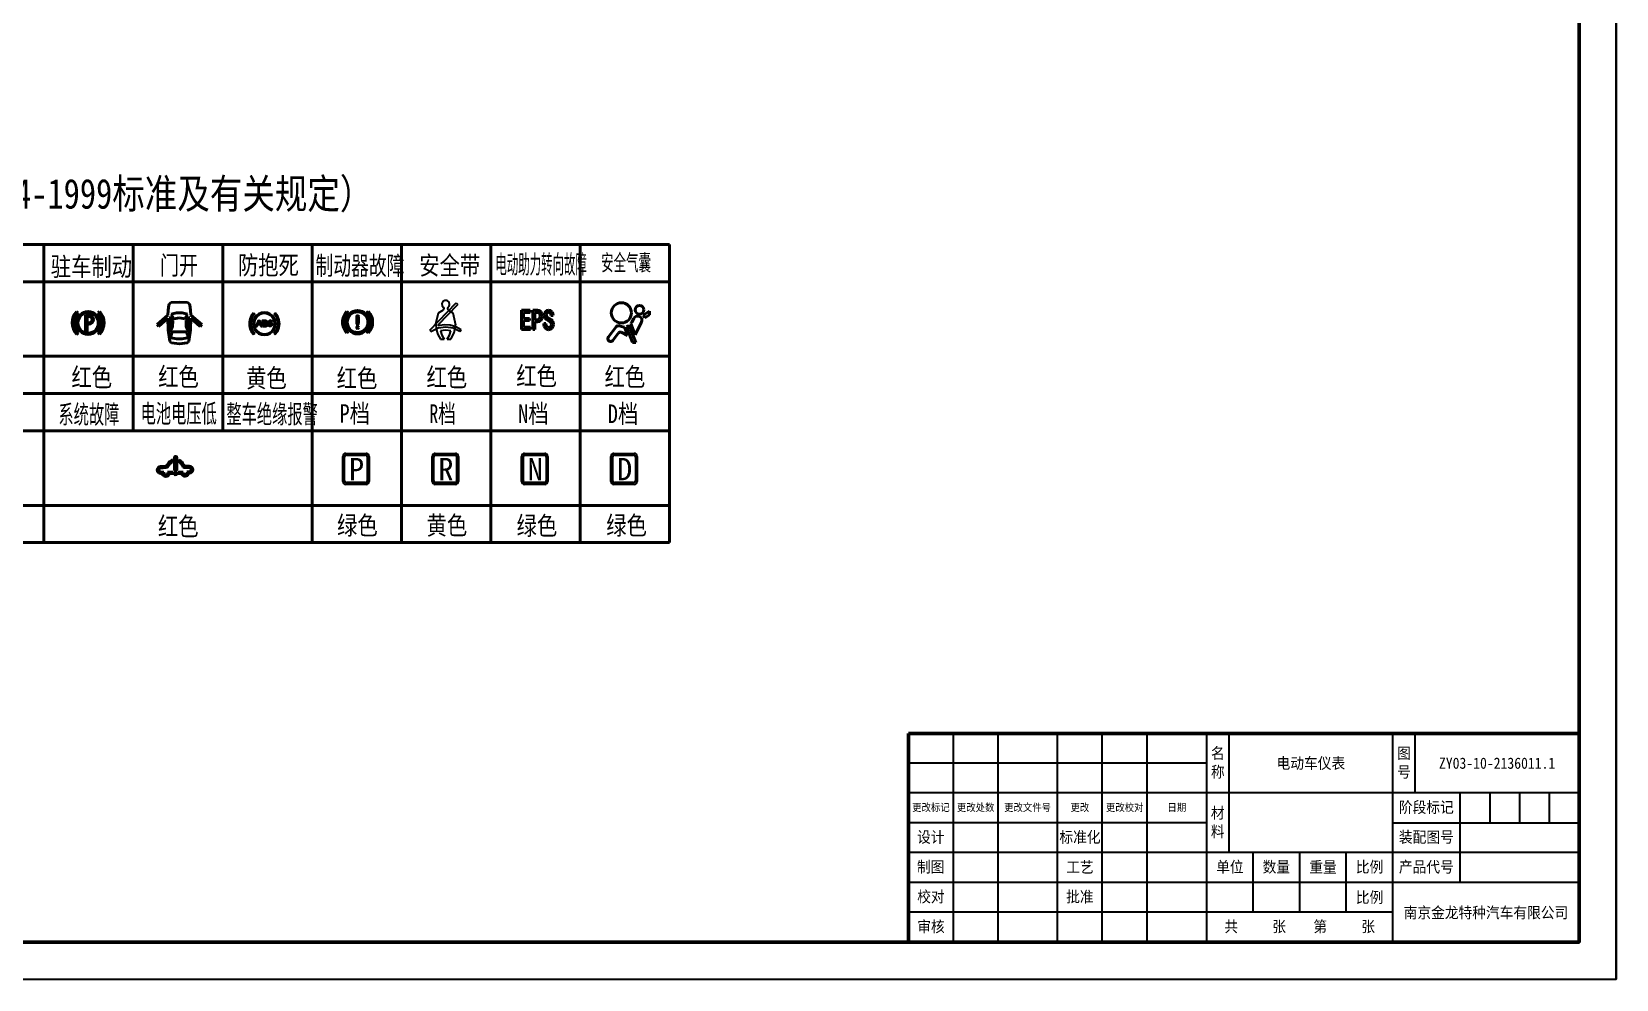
# Model space of a CAD drawing. Header units: millimetres. Extents: x 0 to 1188, y 0 to 840.
# Drawn here: x 762.5 to 1188, y 0 to 254.3 of the extents above; entities that cross this region are included whole.
import ezdxf
from ezdxf.enums import TextEntityAlignment as Align

# ---------------------------------------------------------------- set-up
doc = ezdxf.new("R2010")
doc.units = ezdxf.units.MM
doc.linetypes.add('1', pattern=[0])
for name, color, linetype in [('002', 1, 'Continuous'), ('02粗实线', 7, 'Continuous'), ('07标注', 3, 'Continuous'), ('TitleBar', 3, 'Continuous')]:
    doc.layers.add(name, color=color, linetype=linetype)
for name, color, linetype, lineweight in [('1轮廓实线层', 7, 'Continuous', 40), ('6文字层', 3, 'Continuous', 20), ('7标注层', 4, 'Continuous', 20), ('Frame', 7, 'Continuous', 50)]:
    doc.layers.add(name, color=color, linetype=linetype, lineweight=lineweight)
doc.styles.add('HZTXT1', font='', dxfattribs={"width": 0.7, "height": 5})
doc.styles.get("Standard").update_dxf_attribs({"font": ''})
doc.styles.add('STYLE9', font='romans.shx', dxfattribs={"width": 0.67, "height": 5, "bigfont": 'hzfs.shx'})
doc.styles.add('TEXT', font='gbeitc.shx', dxfattribs={"bigfont": 'gbcbig.shx'})
doc.styles.add('TitleBar-0.9', font='', dxfattribs={"width": 0.9})
doc.styles.get('HZTXT1').set_extended_font_data('楷体_GB2312')
doc.styles.get('Standard').set_extended_font_data('SimSun')
doc.styles.get('TitleBar-0.9').set_extended_font_data('SimSun')

# ---------------------------------------------------------------- blocks, each defined once
blk = doc.blocks.new('内图框')
at = {"layer": 'Frame'}
blk.add_lwpolyline([(25.00000100760167, 10.00000059361571), (1178, 10.00000059361571), (1178, 830), (25.00000100760167, 830)], close=True, dxfattribs=at)
at = {"layer": '07标注', "style": 'TEXT'}
blk.add_attdef('上角图号', text='', height=4, rotation=180, dxfattribs=at).set_placement((50.00000100760167, 826), align=Align.MIDDLE_CENTER)

msp = doc.modelspace()

# ---------------------------------------------------------------- hatches: boundary and pattern name
h = msp.add_hatch(color=3)
edge = h.paths.add_edge_path(flags=16)
edge.add_line((852.6346490967228, 140.1861335774291), (852.6346490967228, 133.7861335774293))
edge.add_arc((852.1546490967232, 133.7861335774293), 0.48, -90, 0, ccw=False)
edge.add_line((852.1546490967232, 133.306133577429), (847.0346490967229, 133.306133577429))
edge.add_arc((847.0346490967229, 133.7861335774288), 0.48, 180, 270, ccw=False)
edge.add_line((846.5546490967229, 133.7861335774288), (846.5546490967229, 140.1861335774291))
edge.add_arc((847.0346490967229, 140.1861335774291), 0.48, 90, 180, ccw=False)
edge.add_line((847.0346490967229, 140.6661335774292), (852.1546490967232, 140.6661335774292))
edge.add_arc((852.1546490967232, 140.1861335774291), 0.48, 0, 90, ccw=False)
edge = h.paths.add_edge_path()
edge.add_line((853.1146490967233, 140.346133577429), (853.1146490967228, 133.626133577429))
edge.add_arc((852.3146490967231, 133.626133577429), 0.8, -90, 0, ccw=False)
edge.add_line((852.3146490967231, 132.826133577429), (846.874649096723, 132.8261335774292))
edge.add_arc((846.874649096723, 133.626133577429), 0.8, 180, 270, ccw=False)
edge.add_line((846.0746490967229, 133.626133577429), (846.0746490967229, 140.346133577429))
edge.add_arc((846.874649096723, 140.346133577429), 0.8, 90, 180, ccw=False)
edge.add_line((846.874649096723, 141.1461335774289), (852.3146490967231, 141.1461335774289))
edge.add_arc((852.3146490967231, 140.346133577429), 0.8, 0, 90, ccw=False)
h = msp.add_hatch(color=2)
edge = h.paths.add_edge_path(flags=16)
edge.add_line((876.6346490967203, 140.186133577429), (876.6346490967203, 133.7861335774292))
edge.add_arc((876.1546490967207, 133.7861335774292), 0.48, -90, 0, ccw=False)
edge.add_line((876.1546490967207, 133.3061335774289), (871.0346490967204, 133.3061335774289))
edge.add_arc((871.0346490967204, 133.7861335774287), 0.48, 180, 270, ccw=False)
edge.add_line((870.5546490967204, 133.7861335774287), (870.5546490967204, 140.186133577429))
edge.add_arc((871.0346490967204, 140.186133577429), 0.48, 90, 180, ccw=False)
edge.add_line((871.0346490967204, 140.666133577429), (876.1546490967207, 140.666133577429))
edge.add_arc((876.1546490967207, 140.186133577429), 0.48, 0, 90, ccw=False)
edge = h.paths.add_edge_path()
edge.add_line((877.1146490967208, 140.3461335774289), (877.1146490967203, 133.6261335774288))
edge.add_arc((876.3146490967206, 133.6261335774288), 0.8, -90, 0, ccw=False)
edge.add_line((876.3146490967206, 132.8261335774289), (870.8746490967205, 132.8261335774291))
edge.add_arc((870.8746490967205, 133.6261335774288), 0.8, 180, 270, ccw=False)
edge.add_line((870.0746490967203, 133.6261335774288), (870.0746490967203, 140.3461335774289))
edge.add_arc((870.8746490967205, 140.3461335774289), 0.8, 90, 180, ccw=False)
edge.add_line((870.8746490967205, 141.1461335774288), (876.3146490967206, 141.1461335774288))
edge.add_arc((876.3146490967206, 140.3461335774289), 0.8, 0, 90, ccw=False)
h = msp.add_hatch(color=3)
edge = h.paths.add_edge_path(flags=16)
edge.add_line((900.6346490967203, 140.186133577429), (900.6346490967203, 133.7861335774292))
edge.add_arc((900.1546490967207, 133.7861335774292), 0.48, -90, 0, ccw=False)
edge.add_line((900.1546490967207, 133.3061335774289), (895.0346490967204, 133.3061335774289))
edge.add_arc((895.0346490967204, 133.7861335774287), 0.48, 180, 270, ccw=False)
edge.add_line((894.5546490967204, 133.7861335774287), (894.5546490967204, 140.186133577429))
edge.add_arc((895.0346490967204, 140.186133577429), 0.48, 90, 180, ccw=False)
edge.add_line((895.0346490967204, 140.666133577429), (900.1546490967207, 140.666133577429))
edge.add_arc((900.1546490967207, 140.186133577429), 0.48, 0, 90, ccw=False)
edge = h.paths.add_edge_path()
edge.add_line((901.1146490967208, 140.3461335774289), (901.1146490967203, 133.6261335774288))
edge.add_arc((900.3146490967206, 133.6261335774288), 0.8, -90, 0, ccw=False)
edge.add_line((900.3146490967206, 132.8261335774289), (894.8746490967205, 132.8261335774291))
edge.add_arc((894.8746490967205, 133.6261335774288), 0.8, 180, 270, ccw=False)
edge.add_line((894.0746490967203, 133.6261335774288), (894.0746490967203, 140.3461335774289))
edge.add_arc((894.8746490967205, 140.3461335774289), 0.8, 90, 180, ccw=False)
edge.add_line((894.8746490967205, 141.1461335774288), (900.3146490967206, 141.1461335774288))
edge.add_arc((900.3146490967206, 140.3461335774289), 0.8, 0, 90, ccw=False)
h = msp.add_hatch(color=3)
edge = h.paths.add_edge_path(flags=16)
edge.add_line((924.6346490967203, 140.186133577429), (924.6346490967203, 133.7861335774292))
edge.add_arc((924.1546490967207, 133.7861335774292), 0.48, -90, 0, ccw=False)
edge.add_line((924.1546490967207, 133.3061335774289), (919.0346490967204, 133.3061335774289))
edge.add_arc((919.0346490967204, 133.7861335774287), 0.48, 180, 270, ccw=False)
edge.add_line((918.5546490967204, 133.7861335774287), (918.5546490967204, 140.186133577429))
edge.add_arc((919.0346490967204, 140.186133577429), 0.48, 90, 180, ccw=False)
edge.add_line((919.0346490967204, 140.666133577429), (924.1546490967207, 140.666133577429))
edge.add_arc((924.1546490967207, 140.186133577429), 0.48, 0, 90, ccw=False)
edge = h.paths.add_edge_path()
edge.add_line((925.1146490967208, 140.3461335774289), (925.1146490967203, 133.6261335774288))
edge.add_arc((924.3146490967206, 133.6261335774288), 0.8, -90, 0, ccw=False)
edge.add_line((924.3146490967206, 132.8261335774289), (918.8746490967205, 132.8261335774291))
edge.add_arc((918.8746490967205, 133.6261335774288), 0.8, 180, 270, ccw=False)
edge.add_line((918.0746490967203, 133.6261335774288), (918.0746490967203, 140.3461335774289))
edge.add_arc((918.8746490967205, 140.3461335774289), 0.8, 90, 180, ccw=False)
edge.add_line((918.8746490967205, 141.1461335774288), (924.3146490967206, 141.1461335774288))
edge.add_arc((924.3146490967206, 140.3461335774289), 0.8, 0, 90, ccw=False)
at = {"layer": '1轮廓实线层'}
h = msp.add_hatch(color=1, dxfattribs=at)
edge = h.paths.add_edge_path()
edge.add_line((775.0072637767166, 178.8397822776219), (774.6211217781306, 179.2259242762078))
edge.add_arc((777.8012864810107, 176.2047580866396), 4.386444195750424, 136.4687086491324, 224.7198556000455)
edge.add_line((774.6844736740354, 173.118276172112), (775.0704760490005, 173.5042785470773))
edge.add_arc((777.8012864810107, 176.2047580866396), 3.840561854621252, 136.6775210681978, 224.6800365898326, ccw=False)
h = msp.add_hatch(color=1, dxfattribs=at)
edge = h.paths.add_edge_path()
edge.add_arc((777.706621778131, 176.1404242762077), 3.090590384162149, 0, 360)
edge = h.paths.add_edge_path(flags=16)
edge.add_arc((777.706621778131, 176.1404242762077), 2.726991515437191, 0, 360)
h = msp.add_hatch(color=1, dxfattribs=at)
edge = h.paths.add_edge_path()
edge.add_line((780.4059797795449, 178.8397822776219), (780.7921217781309, 179.2259242762078))
edge.add_arc((777.6119570752508, 176.2047580866396), 4.386444195750424, -44.687314836264875, 43.53129135086749, ccw=False)
edge.add_line((780.7305223266983, 173.120046843282), (780.3445186563545, 173.5060505136255))
edge.add_arc((777.6119570752508, 176.2047580866396), 3.840561854621252, 315.3571295415571, 403.3224789318022)
h = msp.add_hatch(color=1, dxfattribs=at)
edge = h.paths.add_edge_path()
edge.add_arc((777.90913689021, 177.0441537106492), 1.199025138915881, 270.0000000000014, 450.0000000000014)
edge.add_line((777.90913689021, 178.2431788495649), (777.0371186073621, 178.2431788495649))
edge.add_line((777.0371186073623, 178.2431788495649), (777.0371186073623, 173.8467533402066))
edge.add_line((777.0371186073623, 173.8467533402068), (777.4004595585488, 173.8467533402068))
edge.add_line((777.4004595585488, 173.8467533402068), (777.4004595585488, 175.8451285717333))
edge.add_line((777.4004595585488, 175.8451285717332), (777.90913689021, 175.8451285717332))
edge = h.paths.add_edge_path(flags=16)
edge.add_line((777.90913689021, 177.8798378983785), (777.4004595585488, 177.8798378983785))
edge.add_line((777.4004595585488, 177.8798378983785), (777.4004595585488, 176.20846952292))
edge.add_line((777.4004595585488, 176.2084695229198), (777.90913689021, 176.2084695229198))
edge.add_arc((777.90913689021, 177.0441537106492), 0.83568418772925, 270.000000000002, 450.000000000002)
at = {"layer": '1轮廓实线层', "ltscale": 7}
for points in [[(849.8049245525463, 177.8394360674033, -1.000000329882863), (850.3095677825468, 177.8394360675588), (850.3095677825468, 177.5307786804515), (849.8049245525463, 177.4560773500043)], [(850.3095677825468, 177.5307786804515), (849.8049245525463, 177.4560773500043), (849.8049245525463, 176.0613809532695, 1.000000329882863), (850.3095677825468, 176.0613809532695)]]:
    msp.add_hatch(color=1, dxfattribs=at).paths.add_polyline_path(points)
at = {"layer": '7标注层', "linetype": 'ByBlock', "ltscale": 7}
h = msp.add_hatch(color=1, dxfattribs=at)
h.paths.add_polyline_path([(847.5593896174564, 178.8449518837028), (847.2025529674438, 179.2017885337157, 0.1989123673796691), (846.0201003275465, 176.3470953336125), (846.5247435575466, 176.3470953336125, -0.1989123673796634)])
h.paths.add_polyline_path([(846.5247435575466, 176.3470953336125), (846.0201003275465, 176.3470953336125, 0.1989123673796722), (847.2025529674438, 173.4924021335094), (847.5593896174569, 173.8492387835222, -0.1989123673796668)])
h.paths.add_polyline_path([(847.2817084025464, 176.3470953336125), (846.9032259800465, 176.3470953336125, 0.4142135623730968), (850.0572461675465, 173.1930751461125), (850.0572461675465, 173.5715575686124, -0.4142135623731003)])
h.paths.add_polyline_path([(850.0572461675465, 179.1226330986126), (850.0572461675465, 179.5011155211125, 0.4142135623730968), (846.9032259800465, 176.3470953336125), (847.2817084025464, 176.3470953336125, -0.4142135623731003)])
h.paths.add_polyline_path([(850.0572461675465, 179.5011155211125), (850.0572461675465, 179.1226330986126, -0.4142135623731003), (852.8327839325466, 176.3470953336125), (853.2112663550465, 176.3470953336125, 0.4142135623730968)])
h.paths.add_polyline_path([(853.2112663550465, 176.3470953336125), (852.8327839325466, 176.3470953336125, -0.4142135623731003), (850.0572461675465, 173.5715575686124), (850.0572461675465, 173.1930751461125, 0.4142135623730968)])
h.paths.add_polyline_path([(854.0943920075465, 176.3470953336125), (853.5897487775464, 176.3470953336125, -0.1989123673796397), (852.555102717637, 173.8492387835224), (852.9119393676497, 173.4924021335096, 0.1989123673796514)])
h.paths.add_polyline_path([(852.9119393676497, 179.2017885337152), (852.555102717637, 178.8449518837024, -0.1989123673796195), (853.5897487775464, 176.3470953336125), (854.0943920075465, 176.3470953336125, 0.1989123673796338)])
h = msp.add_hatch(color=1, dxfattribs=at)
h.paths.add_polyline_path([(850.0572461675465, 175.1706670980454, 0.4142135623730282), (849.8049245525467, 174.9183454830454, 0.4142135623731601), (850.0572461675465, 174.6660238680454)])
h.paths.add_polyline_path([(850.0572461675465, 175.1706670980454), (850.0572461675465, 174.6660238680454, 0.4142135623731601), (850.3095677825468, 174.9183454830454, 0.4142135623731601)])

# ---------------------------------------------------------------- linework, layer by layer
at = {"color": 3}
for p, q in [((846.874649096723, 141.1461335774289), (852.3146490967231, 141.1461335774289)), ((847.0346490967229, 140.6661335774292), (852.1546490967232, 140.6661335774292)), ((894.8746490967205, 141.1461335774288), (900.3146490967206, 141.1461335774288)), ((895.0346490967204, 140.666133577429), (900.1546490967207, 140.666133577429)), ((918.8746490967205, 141.1461335774288), (924.3146490967206, 141.1461335774288)), ((919.0346490967204, 140.666133577429), (924.1546490967207, 140.666133577429)), ((846.0746490967229, 133.626133577429), (846.0746490967229, 140.346133577429)), ((846.5546490967229, 133.7861335774288), (846.5546490967229, 140.1861335774291)), ((852.6346490967228, 140.1861335774291), (852.6346490967228, 133.7861335774293)), ((853.1146490967233, 140.346133577429), (853.1146490967228, 133.626133577429)), ((894.0746490967203, 133.6261335774288), (894.0746490967203, 140.3461335774289)), ((894.5546490967204, 133.7861335774287), (894.5546490967204, 140.186133577429)), ((900.6346490967203, 140.186133577429), (900.6346490967203, 133.7861335774292)), ((901.1146490967208, 140.3461335774289), (901.1146490967203, 133.6261335774288)), ((918.0746490967203, 133.6261335774288), (918.0746490967203, 140.3461335774289)), ((918.5546490967204, 133.7861335774287), (918.5546490967204, 140.186133577429)), ((924.6346490967203, 140.186133577429), (924.6346490967203, 133.7861335774292)), ((925.1146490967208, 140.3461335774289), (925.1146490967203, 133.6261335774288)), ((852.3146490967231, 132.826133577429), (846.874649096723, 132.8261335774292)), ((852.1546490967232, 133.306133577429), (847.0346490967229, 133.306133577429)), ((900.3146490967206, 132.8261335774289), (894.8746490967205, 132.8261335774291)), ((900.1546490967207, 133.3061335774289), (895.0346490967204, 133.3061335774289)), ((924.3146490967206, 132.8261335774289), (918.8746490967205, 132.8261335774291)), ((924.1546490967207, 133.3061335774289), (919.0346490967204, 133.3061335774289))]:
    msp.add_line(p, q, dxfattribs=at)
at = {"color": 2}
for p, q in [((870.8746490967205, 141.1461335774288), (876.3146490967206, 141.1461335774288)), ((871.0346490967204, 140.666133577429), (876.1546490967207, 140.666133577429)), ((870.0746490967203, 133.6261335774288), (870.0746490967203, 140.3461335774289)), ((870.5546490967204, 133.7861335774287), (870.5546490967204, 140.186133577429)), ((876.6346490967203, 140.186133577429), (876.6346490967203, 133.7861335774292)), ((877.1146490967208, 140.3461335774289), (877.1146490967203, 133.6261335774288)), ((876.3146490967206, 132.8261335774289), (870.8746490967205, 132.8261335774291)), ((876.1546490967207, 133.3061335774289), (871.0346490967204, 133.3061335774289))]:
    msp.add_line(p, q, dxfattribs=at)
at = {"color": 3}
for centre, radius, start, end in [((846.874649096723, 140.346133577429), 0.8, 90, 180), ((847.0346490967229, 140.1861335774291), 0.48, 90, 180), ((852.1546490967232, 140.1861335774291), 0.48, 0, 90), ((852.3146490967231, 140.346133577429), 0.8, 0, 90), ((894.8746490967205, 140.3461335774289), 0.8, 90, 180), ((895.0346490967204, 140.186133577429), 0.48, 90, 180), ((900.1546490967207, 140.186133577429), 0.48, 0, 90), ((900.3146490967206, 140.3461335774289), 0.8, 0, 90), ((918.8746490967205, 140.3461335774289), 0.8, 90, 180), ((919.0346490967204, 140.186133577429), 0.48, 90, 180), ((924.1546490967207, 140.186133577429), 0.48, 0, 90), ((924.3146490967206, 140.3461335774289), 0.8, 0, 90), ((846.874649096723, 133.626133577429), 0.8, 180, 270), ((847.0346490967229, 133.7861335774288), 0.48, 180, 270), ((852.1546490967232, 133.7861335774293), 0.48, 270, 0), ((852.3146490967231, 133.626133577429), 0.8, 270, 0), ((894.8746490967205, 133.6261335774288), 0.8, 180, 270), ((895.0346490967204, 133.7861335774287), 0.48, 180, 270), ((900.1546490967207, 133.7861335774292), 0.48, 270, 0), ((900.3146490967206, 133.6261335774288), 0.8, 270, 0), ((918.8746490967205, 133.6261335774288), 0.8, 180, 270), ((919.0346490967204, 133.7861335774287), 0.48, 180, 270), ((924.1546490967207, 133.7861335774292), 0.48, 270, 0), ((924.3146490967206, 133.6261335774288), 0.8, 270, 0)]:
    msp.add_arc(centre, radius, start, end, dxfattribs=at)
at = {"color": 2}
for centre, radius, start, end in [((870.8746490967205, 140.3461335774289), 0.8, 90, 180), ((871.0346490967204, 140.186133577429), 0.48, 90, 180), ((876.1546490967207, 140.186133577429), 0.48, 0, 90), ((876.3146490967206, 140.3461335774289), 0.8, 0, 90), ((870.8746490967205, 133.6261335774288), 0.8, 180, 270), ((871.0346490967204, 133.7861335774287), 0.48, 180, 270), ((876.1546490967207, 133.7861335774292), 0.48, 270, 0), ((876.3146490967206, 133.6261335774288), 0.8, 270, 0)]:
    msp.add_arc(centre, radius, start, end, dxfattribs=at)
at = {"layer": '002', "color": 2, "linetype": 'Continuous'}
for points in [[(822.0996959491631, 178.8508139832502), (821.5154591491628, 178.12051798325), (821.1190127491632, 177.2858939832502), (820.9103567491634, 176.3886731832499), (820.9103567491634, 175.4705867832499), (821.1190127491632, 174.5733659832501), (821.5154591491628, 173.7387419832501), (822.0996959491631, 173.0084459832501)], [(822.0996959491631, 178.8508139832502), (822.4335455491632, 178.53782998325)], [(827.6290799491626, 178.53782998325), (827.9420639491627, 178.8508139832502)], [(827.9420639491627, 173.0084459832501), (828.609763149163, 173.8639355832499), (829.0270751491626, 174.8654843832501), (829.1522687491629, 175.9296299832502), (829.0270751491626, 176.9937755832502), (828.609763149163, 177.9953243832501), (827.9420639491627, 178.8508139832502)], [(822.4335455491632, 178.53782998325), (821.8493087491629, 177.7658027832501), (821.4737279491628, 176.8894475832501), (821.3485343491634, 175.9296299832502), (821.4737279491628, 174.9698123832502), (821.8493087491629, 174.0934571832502), (822.4335455491632, 173.3214299832503)], [(822.8508575491628, 175.22019958325), (823.4559599491631, 176.8685819832501)], [(822.8508575491628, 175.22019958325), (823.122110349163, 175.22019958325)], [(823.122110349163, 175.22019958325), (823.2890351491628, 175.7001083832499)], [(823.2890351491628, 175.7001083832499), (823.8732719491627, 175.7001083832499)], [(823.3724975491627, 175.9296299832502), (823.5811535491621, 176.51386678325)], [(823.3724975491627, 175.9296299832502), (823.8106751491628, 175.9296299832502)], [(823.4559599491631, 176.8685819832501), (823.7272127491624, 176.8685819832501)], [(823.5811535491621, 176.51386678325), (823.8106751491628, 175.9296299832502)], [(823.7272127491624, 176.8685819832501), (824.3114495491623, 175.22019958325)], [(823.8732719491627, 175.7001083832499), (824.061062349163, 175.22019958325)], [(824.061062349163, 175.22019958325), (824.3114495491623, 175.22019958325)], [(824.499239949163, 175.22019958325), (824.499239949163, 176.8685819832501), (825.396460749163, 176.8685819832501)], [(824.499239949163, 175.22019958325), (825.396460749163, 175.22019958325)], [(824.7496271491632, 176.6390603832501), (825.3129983491635, 176.6390603832501)], [(824.7496271491632, 176.2008827832501), (824.7496271491632, 176.6390603832501)], [(824.7496271491632, 176.2008827832501), (825.3129983491635, 176.2008827832501)], [(824.7496271491632, 175.9922267832501), (825.3129983491635, 175.9922267832501)], [(824.7496271491632, 175.4705867832499), (824.7496271491632, 175.9922267832501)], [(824.7496271491632, 175.4705867832499), (825.3129983491635, 175.4705867832499)], [(825.3129983491635, 176.2008827832501), (825.5216543491633, 176.4095387832501), (825.3129983491635, 176.6390603832501)], [(825.3129983491635, 175.4705867832499), (825.5216543491633, 175.59578038325), (825.5216543491633, 175.8670331832502), (825.3129983491635, 175.9922267832501)], [(825.5425199491624, 176.1174203832502), (825.7720415491626, 176.3886731832499), (825.7094447491627, 176.7225227832498), (825.396460749163, 176.8685819832501)], [(825.396460749163, 175.22019958325), (825.7511759491631, 175.4079899832502), (825.834638349163, 175.80443638325), (825.5425199491624, 176.1174203832502)], [(825.9598319491633, 175.7418395832501), (826.0641599491623, 175.4288555832502), (826.4188751491633, 175.2410651832502), (826.8361871491629, 175.2619307832499), (827.1491711491635, 175.4914523832501), (827.2117679491625, 175.80443638325), (826.9822463491632, 176.09655478325), (826.6066655491627, 176.2008827832501)], [(825.9598319491633, 175.7418395832501), (826.2102191491626, 175.7418395832501)], [(827.1700367491626, 176.4304043832501), (827.0448431491632, 176.7016571832501), (826.7318591491626, 176.8685819832501), (826.356278349163, 176.8268507832502), (826.1058911491637, 176.6181947832501), (826.0432943491637, 176.32607638325), (826.2310847491626, 176.07568918325), (826.5857999491623, 175.9713611832503)], [(826.2102191491626, 175.7418395832501), (826.293681549163, 175.5540491832501), (826.5440687491623, 175.4497211832502), (826.815321549163, 175.5123179832501), (826.9405151491633, 175.7001083832499), (826.8570527491629, 175.88789878325), (826.5857999491623, 175.9713611832503)], [(826.9196495491624, 176.4304043832501), (826.8361871491629, 176.57646358325), (826.6066655491627, 176.6390603832501), (826.3771439491629, 176.57646358325), (826.293681549163, 176.4304043832501), (826.3771439491629, 176.28434518325), (826.6066655491627, 176.2008827832501)], [(826.9196495491624, 176.4304043832501), (827.1700367491626, 176.4304043832501)], [(827.6290799491626, 173.3214299832503), (828.2967791491628, 174.2603819832502), (828.6514943491629, 175.3453931832503), (828.6514943491629, 176.51386678325), (828.2967791491628, 177.5988779832503), (827.6290799491626, 178.53782998325)], [(822.0996959491631, 173.0084459832501), (822.4335455491632, 173.3214299832503)], [(827.6290799491626, 173.3214299832503), (827.9420639491627, 173.0084459832501)]]:
    msp.add_lwpolyline(points, dxfattribs=at)
for points in [[(828.108988749163, 175.9296299832502), (828.0046607491631, 176.7225227832498), (827.691676749163, 177.4736843832502), (827.2117679491625, 178.12051798325), (826.5649343491637, 178.60042678325), (825.834638349163, 178.9134107832501), (825.0208799491625, 179.01773878325), (824.2279871491633, 178.9134107832501), (823.4768255491631, 178.60042678325), (822.8508575491628, 178.12051798325), (822.3500831491629, 177.4736843832502), (822.0370991491627, 176.7225227832498), (821.9327711491628, 175.9296299832502), (822.0370991491627, 175.13673718325), (822.3500831491629, 174.3855755832501), (822.8508575491628, 173.7387419832501), (823.4768255491631, 173.2588331832503), (824.2279871491633, 172.9458491832502), (825.0208799491625, 172.8415211832501), (825.834638349163, 172.9458491832502), (826.5649343491637, 173.2588331832503), (827.2117679491625, 173.7387419832501), (827.691676749163, 174.3855755832501), (828.0046607491631, 175.13673718325)], [(827.7334079491629, 175.9296299832502), (827.6082143491635, 176.7225227832498), (827.2743647491629, 177.4528187832502), (826.710993549163, 178.0579211832501), (826.0224287491624, 178.4543675832499), (825.2295359491632, 178.6421579832502), (824.4157775491626, 178.5795611832502), (823.6646159491634, 178.2874427832501), (823.0386479491631, 177.7658027832501), (822.5796047491626, 177.0981035832501), (822.3500831491629, 176.32607638325), (822.3500831491629, 175.5331835832501), (822.5796047491626, 174.7611563832502), (823.0386479491631, 174.0934571832502), (823.6646159491634, 173.5718171832502), (824.4157775491626, 173.2796987832501), (825.2295359491632, 173.2171019832501), (826.0224287491624, 173.4048923832502), (826.710993549163, 173.80133878325), (827.2743647491629, 174.4064411832501), (827.6082143491635, 175.13673718325)]]:
    msp.add_lwpolyline(points, close=True, dxfattribs=at)
at = {"layer": '002', "linetype": 'Continuous'}
for points in [[(869.464926649031, 174.2075583312444), (876.5507391490319, 181.5178083312444)], [(871.1001141490319, 175.9068708312448), (871.805489149031, 178.824558331245)], [(871.6772391490308, 175.6183083312449), (876.9996141490305, 181.1009958312447)], [(871.805489149031, 178.824558331245), (873.0879891490304, 179.6581833312443)], [(874.7552391490303, 181.1330583312447), (874.5949266490311, 181.7422458312444), (874.1139891490307, 182.1269958312446), (873.5048016490314, 182.1911208312449), (872.9597391490315, 181.9025583312446), (872.6711766490307, 181.3574958312447), (872.7353016490315, 180.7483083312445), (873.1200516490314, 180.267370831245)], [(873.0879891490304, 179.6581833312443), (873.2803641490314, 179.9788083312446), (873.1200516490314, 180.267370831245)], [(874.3063641490317, 180.267370831245), (874.146051649031, 179.9788083312446), (874.3063641490317, 179.6581833312443)], [(874.3063641490317, 180.267370831245), (874.6269891490315, 180.6521208312447), (874.7552391490303, 181.1330583312447)], [(874.3063641490317, 179.6581833312443), (875.588864149031, 178.824558331245)], [(875.588864149031, 178.824558331245), (876.3583641490309, 175.6503708312443)], [(876.5507391490319, 181.5178083312444), (876.9996141490305, 181.1009958312447)], [(877.480551649031, 173.8228083312447), (875.6850516490308, 174.7205583312448), (873.697176649031, 175.0411833312451), (871.7093016490312, 174.7205583312448), (869.913801649031, 173.8228083312447)], [(871.0680516490308, 175.6824333312447), (871.0680516490308, 175.5541833312445), (871.0680516490308, 175.4259333312448)], [(871.1001141490319, 175.9068708312448), (871.132176649031, 174.4319958312444), (871.5489891490306, 173.0533083312448), (872.3505516490309, 171.8028708312449)], [(877.8332391490312, 174.3037458312447), (876.4224891490317, 175.1053083312445), (874.8834891490312, 175.5541833312445), (873.248301649031, 175.6183083312449), (871.6772391490308, 175.3297458312445)], [(871.6772391490308, 175.6183083312449), (871.6772391490308, 175.4900583312447), (871.6772391490308, 175.3297458312445)], [(875.0758641490308, 171.8028708312449), (876.0056766490313, 173.4701208312445), (876.3583641490309, 175.3297458312445)], [(876.3583641490309, 175.3297458312445), (876.3263016490318, 175.5221208312446), (876.3263016490318, 175.6824333312447)], [(869.464926649031, 174.2075583312444), (869.913801649031, 173.7907458312447)], [(875.1079266490319, 174.0151833312448), (873.697176649031, 174.2075583312444), (872.2864266490308, 174.0151833312448)], [(872.2864266490308, 174.0151833312448), (872.6711766490307, 172.8609333312447), (873.3124266490304, 171.8028708312449)], [(872.3505516490309, 171.8028708312449), (873.3124266490304, 171.8028708312449)], [(874.1139891490307, 171.8028708312449), (874.7231766490313, 172.8609333312447), (875.1079266490319, 174.0151833312448)], [(874.1139891490307, 171.8028708312449), (875.0758641490308, 171.8028708312449)], [(877.480551649031, 173.8228083312447), (877.8332391490312, 174.3037458312447)]]:
    msp.add_lwpolyline(points, dxfattribs=at)
at = {"layer": '02粗实线'}
msp.add_line((1187.999988900201, 840.000016656581), (1187.999988900201, 1.725019683362916e-05), dxfattribs=at)
at = {"layer": '1轮廓实线层', "color": 3}
for p, q in [((586.8268358477735, 197.1920842032007), (933.8268358477735, 197.1920842032007)), ((765.8268358477735, 197.1920842032007), (765.826835847773, 117.1920842032)), ((789.8268358477735, 197.1920842032007), (789.8268358477735, 157.1920842032005)), ((789.8268358477733, 197.1920842032007), (789.8268358477733, 147.1920842032002)), ((813.8268358477735, 197.1920842032007), (813.8268358477735, 157.1920842032007)), ((813.8268358477733, 197.1920842032007), (813.8268358477733, 147.1920842032001)), ((837.8268358477735, 197.1920842032007), (837.8268358477735, 157.1920842032007)), ((837.8268358477733, 197.1920842032007), (837.8268358477728, 117.1920842031999)), ((861.8268358477735, 197.1920842032007), (861.8268358477699, 117.1920842031999)), ((885.8268358477735, 197.1920842032007), (885.8268358477699, 117.1920842031998)), ((909.8268358477735, 197.1920842032007), (909.8268358477699, 117.1920842031998)), ((933.8268358477735, 197.1920842032007), (933.8268358477699, 117.1920842031998)), ((621.8268358477735, 187.1920842032007), (933.826835847773, 187.1920842032011)), ((586.8268358477735, 167.1920842032007), (933.8268358477721, 167.1920842032007)), ((586.8268358477726, 157.1920842032), (933.8268358477717, 157.1920842032007)), ((621.8268358477726, 147.1920842032), (933.8268358477717, 147.1920842032002)), ((586.8268358477726, 127.1920842032), (933.8268358477717, 127.1920842031998)), ((586.8268358477726, 117.1920842032), (933.8268358477717, 117.1920842031998))]:
    msp.add_line(p, q, dxfattribs=at)
at = {"layer": '1轮廓实线层', "color": 1, "linetype": '1'}
for p, q in [((775.0072637767166, 178.8397822776219), (774.6211217781306, 179.2259242762078)), ((775.0072637767166, 178.8397822776219), (774.6211217781306, 179.2259242762078)), ((780.4059797795449, 178.8397822776219), (780.7921217781309, 179.2259242762078)), ((780.4059797795449, 178.8397822776219), (780.7921217781309, 179.2259242762078)), ((777.90913689021, 178.2431788495649), (777.0371186073621, 178.2431788495649)), ((777.90913689021, 177.8798378983785), (777.4004595585484, 177.8798378983785)), ((777.90913689021, 176.2084695229198), (777.4004595585484, 176.2084695229198)), ((777.90913689021, 175.8451285717332), (777.4004595585484, 175.8451285717332)), ((775.0072637767166, 173.4410662747936), (774.6211217781306, 173.0549242762077)), ((775.0704760490003, 173.5042785470773), (774.6844736740354, 173.118276172112)), ((777.0371186073621, 173.8467533402066), (777.4004595585484, 173.8467533402066)), ((780.3443803281125, 173.5061888418677), (780.7305223266983, 173.120046843282)), ((780.3445186563547, 173.5060505136255), (780.7305223266983, 173.120046843282))]:
    msp.add_line(p, q, dxfattribs=at)
at = {"layer": '1轮廓实线层', "color": 1}
for p, q in [((799.2088764069126, 179.5908048023203), (799.1178425009293, 178.249925964811)), ((799.3603347475059, 180.9262475315255), (799.2088764069126, 179.5908048023203)), ((799.5788244851087, 181.3686631150359), (799.3603347475059, 180.9262475315255)), ((800.019651052346, 181.5902890689684), (799.5788244851087, 181.3686631150359)), ((800.0068971059404, 178.5056739524056), (801.4474239902838, 178.8297496397596)), ((802.194763433431, 181.7455945015919), (800.019651052346, 181.5902890689684)), ((801.4474239902838, 178.8297496397596), (802.9421028765782, 178.8297496397596)), ((804.369875814516, 181.5902890689684), (802.194763433431, 181.7455945015919)), ((802.9421028765782, 178.8297496397596), (804.3826297609216, 178.5056739524056)), ((804.8107023817533, 181.3686631150359), (804.369875814516, 181.5902890689684)), ((805.0291503031387, 180.9262475315255), (804.8107023817533, 181.3686631150359)), ((805.1806086437318, 179.5908048023203), (805.0291503031387, 180.9262475315255)), ((805.2716425497149, 178.249925964811), (805.1806086437318, 179.5908048023203)), ((847.2025529674438, 179.2017885337154), (847.5593896174569, 178.8449518837026)), ((852.9119393676501, 179.2017885337154), (852.555102717637, 178.8449518837026)), ((894.026120498075, 176.9706703582228), (894.026120498075, 179.5446543240649)), ((894.026120498075, 179.5446543240649), (895.1940080198722, 179.5446543240649)), ((895.4711836856231, 178.9731251953618), (894.5804718295772, 178.9731251953618)), ((894.5804718295772, 178.9731251953618), (894.5804718295772, 178.1750923690522)), ((895.1940080198722, 179.5446543240649), (896.3618955416691, 179.5446543240649)), ((896.3618955416691, 178.9731251953618), (895.4711836856231, 178.9731251953618)), ((896.3618955416691, 179.5446543240649), (896.3618955416691, 179.2588644237293)), ((896.3618955416691, 179.2588644237293), (896.3618955416691, 178.9731251953618)), ((897.0855419187424, 179.5446543240649), (897.7115434132011, 179.5446543240649)), ((897.0855419187424, 176.9706703582228), (897.0855419187424, 179.5446543240649)), ((897.6398425782763, 178.9731251953618), (897.6398425782763, 177.9789411803645)), ((897.9164608523779, 178.9731251953618), (897.6398425782763, 178.9731251953618)), ((897.7115434132011, 179.5446543240649), (898.3375449076598, 179.5446543240649)), ((898.1930284545112, 178.9731251953618), (897.9164608523779, 178.9731251953618)), ((898.572105448201, 178.9199196288099), (898.1930284545112, 178.9731251953618)), ((898.3375449076598, 179.5446543240649), (898.8736543306297, 179.4390032704833)), ((898.8433018217111, 178.7614683844217), (898.572105448201, 178.9199196288099)), ((899.005857495519, 178.4608822693879), (898.8433018217111, 178.7614683844217)), ((898.8736543306297, 179.4390032704833), (899.2768511811564, 179.1227088453247)), ((899.2768511811564, 179.1227088453247), (899.5298563181022, 178.6261742294756)), ((900.1675630372024, 178.1899392557186), (900.2547694943792, 178.7624818237846)), ((900.2547694943792, 178.7624818237846), (900.5163888659099, 179.2144251076664)), ((900.5163888659099, 179.2144251076664), (900.8989115534337, 179.5077144592875)), ((900.8900946309764, 178.8066171080386), (900.7640734462011, 178.577275780216)), ((901.0891847938169, 178.9538698474669), (900.8900946309764, 178.8066171080386)), ((900.8989115534337, 179.5077144592875), (901.3484225828447, 179.6053086699341)), ((901.3484225828447, 179.0027682967263), (901.0891847938169, 178.9538698474669)), ((901.3484225828447, 179.6053086699341), (901.886812244381, 179.4887124712333)), ((901.6245848092326, 178.9348171874444), (901.3484225828447, 179.0027682967263)), ((901.829350232505, 178.7318252830571), (901.6245848092326, 178.9348171874444)), ((901.9498481727533, 178.445883366817), (901.829350232505, 178.7318252830571)), ((901.886812244381, 179.4887124712333), (902.2515997430542, 179.138214467577)), ((902.2515997430542, 179.138214467577), (902.4592027965427, 178.6524223089746)), ((926.7523608898123, 178.1940949832508), (928.4311970588042, 179.2898329177367)), ((928.4311970588042, 179.2898329177367), (928.4311970588042, 178.3199707909739)), ((796.194763433431, 175.6921951915596), (799.1178425009293, 178.249925964811)), ((796.6039769400695, 175.2245226125443), (796.194763433431, 175.6921951915596)), ((799.0915819161994, 177.4011403774674), (796.6039769400695, 175.2245226125443)), ((799.0915819161994, 177.4011403774674), (799.1992586768363, 174.3274811099483)), ((799.6228569623715, 175.8852188525694), (799.777284254423, 177.8836158975568)), ((799.698418867797, 173.8818874938908), (799.6228569623715, 175.8852188525694)), ((800.4111762988875, 176.7003842008638), (799.777284254423, 177.8836158975568)), ((800.3312655068187, 175.2311295749447), (799.8467828082785, 173.8501908008567)), ((800.0068971059404, 178.5056739524056), (800.7076532825445, 177.2598015615634)), ((800.4111762988875, 176.7003842008638), (800.3312655068187, 175.2311295749447)), ((802.194763433431, 177.4716425205487), (800.7076532825445, 177.2598015615634)), ((803.681873584318, 177.2598015615634), (802.194763433431, 177.4716425205487)), ((803.681873584318, 177.2598015615634), (804.3826297609216, 178.5056739524056)), ((804.6122426124393, 177.8836158975568), (803.9783505679748, 176.7003842008638)), ((804.0582613600436, 175.2311295749447), (803.9783505679748, 176.7003842008638)), ((804.5427440585836, 173.8501908008567), (804.0582613600436, 175.2311295749447)), ((804.6122426124393, 177.8836158975568), (804.7666699044908, 175.8852188525694)), ((804.7666699044908, 175.8852188525694), (804.6910661828474, 173.8818874938908)), ((805.1902681900258, 174.3274811099483), (805.2979031344453, 177.4011403774674)), ((805.2716425497149, 178.249925964811), (808.194763433431, 175.6921951915596)), ((807.7855081105752, 175.2245226125443), (805.2979031344453, 177.4011403774674)), ((808.194763433431, 175.6921951915596), (807.7855081105752, 175.2245226125443)), ((849.8049245525463, 176.0613809532697), (849.8049245525463, 177.8394360677146)), ((850.3095677825468, 176.0613809532697), (850.3095677825468, 177.8394360677146)), ((894.026120498075, 174.3966863923808), (894.026120498075, 176.9706703582228)), ((894.5804718295772, 178.1750923690522), (894.5804718295772, 177.3771102147108)), ((894.5804718295772, 177.3771102147108), (895.398925459049, 177.3771102147108)), ((894.5804718295772, 176.8055810860077), (894.5804718295772, 175.8868983035458)), ((895.398925459049, 176.8055810860077), (894.5804718295772, 176.8055810860077)), ((894.5804718295772, 175.8868983035458), (894.5804718295772, 174.9682155210839)), ((894.5804718295772, 174.9682155210839), (895.5315846716517, 174.9682155210839)), ((895.398925459049, 177.3771102147108), (896.2174297604888, 177.3771102147108)), ((896.2174297604888, 176.8055810860077), (895.398925459049, 176.8055810860077)), ((895.5315846716517, 174.9682155210839), (896.482697513726, 174.9682155210839)), ((896.2174297604888, 177.3771102147108), (896.2174297604888, 177.0913203143751)), ((896.2174297604888, 177.0913203143751), (896.2174297604888, 176.8055810860077)), ((896.482697513726, 174.9682155210839), (896.482697513726, 174.6824762927165)), ((896.482697513726, 174.6824762927165), (896.482697513726, 174.3966863923808)), ((897.0855419187424, 174.3966863923808), (897.0855419187424, 176.9706703582228)), ((897.6398425782763, 177.9789411803645), (897.6398425782763, 176.9847571653671)), ((897.6398425782763, 176.9847571653671), (897.9164608523779, 176.9847571653671)), ((897.6398425782763, 176.4132787086321), (897.6398425782763, 175.4049572145224)), ((897.9892764706017, 176.4132787086321), (897.6398425782763, 176.4132787086321)), ((897.6398425782763, 175.4049572145224), (897.6398425782763, 174.3966863923808)), ((897.9164608523779, 176.9847571653671), (898.1930284545112, 176.9847571653671)), ((898.3386596909588, 176.4132787086321), (897.9892764706017, 176.4132787086321)), ((898.1930284545112, 176.9847571653671), (898.5723588080418, 177.0375066842056)), ((898.8732996268527, 176.5187777463092), (898.3386596909588, 176.4132787086321)), ((898.5723588080418, 177.0375066842056), (898.8433018217111, 177.1950458331672)), ((898.8433018217111, 177.1950458331672), (899.005857495519, 177.4966960595322)), ((899.2768511811564, 176.8351735154041), (898.8732996268527, 176.5187777463092)), ((899.0600765014337, 177.9782317728104), (899.005857495519, 178.4608822693879)), ((899.005857495519, 177.4966960595322), (899.0600765014337, 177.9782317728104)), ((899.5302616938475, 177.3315561153488), (899.2768511811564, 176.8351735154041)), ((899.5298563181022, 178.6261742294756), (899.6143771609677, 177.9782317728104)), ((899.6143771609677, 177.9782317728104), (899.5302616938475, 177.3315561153488)), ((900.0715903295368, 176.0237632895045), (900.3487659952875, 176.0237632895045)), ((900.0715903295368, 175.9186189556043), (900.0715903295368, 176.0237632895045)), ((900.0715903295368, 175.8135252936725), (900.0715903295368, 175.9186189556043)), ((900.1563645322426, 175.2337366341617), (900.0715903295368, 175.8135252936725)), ((900.409166981316, 174.7593456683918), (900.1563645322426, 175.2337366341617)), ((900.2311563572239, 177.7690578883095), (900.1675630372024, 178.1899392557186)), ((900.4204161582443, 177.4081214592153), (900.2311563572239, 177.7690578883095)), ((900.3487659952875, 176.0237632895045), (900.6258909890703, 176.0237632895045)), ((900.8123131598745, 174.4425445235516), (900.409166981316, 174.7593456683918)), ((900.7545977881578, 177.0915230022478), (900.4204161582443, 177.4081214592153)), ((900.6258909890703, 176.0237632895045), (900.6258909890703, 175.9334658422707)), ((900.6258909890703, 175.9334658422707), (900.6258909890703, 175.843168395037)), ((900.6258909890703, 175.843168395037), (900.6801099949853, 175.4437719421212)), ((900.6801099949853, 175.4437719421212), (900.8426656687934, 175.1502799026275)), ((900.7640734462011, 178.577275780216), (900.7218636967364, 178.2802367029523)), ((900.7218636967364, 178.2802367029523), (900.7549018199666, 178.0281436614329)), ((901.2513350918794, 176.8055810860077), (900.7545977881578, 177.0915230022478)), ((900.7549018199666, 178.0281436614329), (900.8539655176892, 177.8131425005953)), ((901.3484225828447, 174.3374001896516), (900.8123131598745, 174.4425445235516)), ((900.8426656687934, 175.1502799026275), (901.0773275532711, 174.969279632415)), ((900.8539655176892, 177.8131425005953), (901.0921744399375, 177.5993574669931)), ((901.0773275532711, 174.969279632415), (901.3484225828447, 174.9089293183547)), ((901.0921744399375, 177.5993574669931), (901.5403679981764, 177.3474671133462)), ((901.6128795845912, 176.5831311458528), (901.2513350918794, 176.8055810860077)), ((901.3484225828447, 174.9089293183547), (901.6820468211085, 174.9726239823125)), ((901.8871669481582, 174.4387947979089), (901.3484225828447, 174.3374001896516)), ((901.5403679981764, 177.3474671133462), (902.0102491587813, 177.0500226603373)), ((901.8778939779877, 176.3384868836506), (901.6128795845912, 176.5831311458528)), ((901.6820468211085, 174.9726239823125), (901.9140230912749, 175.1643667097718)), ((902.0404496517958, 176.071597627433), (901.8778939779877, 176.3384868836506)), ((902.3001434885368, 174.7438400461396), (901.8871669481582, 174.4387947979089)), ((901.9140230912749, 175.1643667097718), (902.0496212780299, 175.4469642761143)), ((901.9738666856538, 178.1292342378814), (901.9498481727533, 178.445883366817)), ((902.2509916794365, 178.1292342378814), (901.9738666856538, 178.1292342378814)), ((902.0102491587813, 177.0500226603373), (902.3599364109473, 176.6997273445536)), ((902.0946686577104, 175.7824633771997), (902.0404496517958, 176.071597627433)), ((902.0496212780299, 175.4469642761143), (902.0946686577104, 175.7824633771997)), ((902.5281673451873, 178.1292342378814), (902.2509916794365, 178.1292342378814)), ((902.5617628600676, 175.2213220019663), (902.3001434885368, 174.7438400461396)), ((902.3599364109473, 176.6997273445536), (902.5768631065744, 176.2971892296127)), ((902.4592027965427, 178.6524223089746), (902.5281673451873, 178.1292342378814)), ((902.6489693172443, 175.841749579929), (902.5617628600676, 175.2213220019663)), ((902.5768631065744, 176.2971892296127), (902.6489693172443, 175.841749579929)), ((919.4580672928032, 175.0939194639793), (917.3861634668579, 172.3805477342078)), ((920.8927323228859, 175.1576353641167), (920.2901243356118, 175.3534111449394)), ((922.5293572067535, 172.79396298607), (921.6878844141438, 175.045524105891)), ((923.8628827209632, 170.8794138940889), (922.2713816210994, 175.1408386240053)), ((923.001580997628, 175.5084518386991), (924.7296503668522, 170.8794138940889)), ((923.4530183238985, 175.9564580019069), (923.6847415223938, 176.3268241265005)), ((924.5818709716682, 172.9337230350247), (923.4530183238985, 175.9564580019069)), ((923.6847415223938, 176.3268241265005), (924.2010916661502, 177.3599632837065)), ((926.276426655159, 176.3224354295589), (924.5818709716682, 172.9337230350247)), ((928.4311970588042, 178.3199707909739), (927.1611081640181, 177.4916241919427)), ((799.1992586768363, 174.3274811099483), (799.6234842056372, 171.2812532812553)), ((799.6234842056372, 171.2812532812553), (799.7874874115473, 170.9661262644939)), ((799.7614777241233, 173.8086254804399), (799.698418867797, 173.8818874938908)), ((799.8467828082785, 173.8501908008567), (799.7614777241233, 173.8086254804399)), ((799.7874874115473, 170.9661262644939), (800.0973455848753, 170.7923380636367)), ((800.1749983011871, 173.5211807998113), (799.8642619872867, 172.4638995509002)), ((799.8842501393583, 172.2848425066101), (799.8642619872867, 172.4638995509002)), ((800.0259234850046, 172.1735277350309), (799.8842501393583, 172.2848425066101)), ((801.4600524880361, 171.9130963310516), (800.0259234850046, 172.1735277350309)), ((800.0973455848753, 170.7923380636367), (802.194763433431, 170.5593380984839)), ((800.1749983011871, 173.5211807998113), (800.2869403160319, 173.6823405029162)), ((800.2869403160319, 173.6823405029162), (800.4731479335533, 173.7443121375819)), ((803.9163789333093, 173.7443121375819), (800.4731479335533, 173.7443121375819)), ((802.929474378826, 171.9130963310516), (801.4600524880361, 171.9130963310516)), ((802.194763433431, 170.5593380984839), (804.2921812819868, 170.7923380636367)), ((804.363603381858, 172.1735277350309), (802.929474378826, 171.9130963310516)), ((803.9163789333093, 173.7443121375819), (804.1025447346124, 173.6823405029162)), ((804.1025447346124, 173.6823405029162), (804.2144867494571, 173.5211807998113)), ((804.5252230633578, 172.4638995509002), (804.2144867494571, 173.5211807998113)), ((804.2921812819868, 170.7923380636367), (804.6020394553148, 170.9661262644939)), ((804.5052767275038, 172.2848425066101), (804.363603381858, 172.1735277350309)), ((804.5252230633578, 172.4638995509002), (804.5052767275038, 172.2848425066101)), ((804.6280073265211, 173.8086254804399), (804.5427440585836, 173.8501908008567)), ((804.6020394553148, 170.9661262644939), (804.7660426612249, 171.2812532812553)), ((804.6910661828474, 173.8818874938908), (804.6280073265211, 173.8086254804399)), ((804.7660426612249, 171.2812532812553), (805.1902681900258, 174.3274811099483)), ((847.5593896174569, 173.8492387835222), (847.2025529674438, 173.4924021335094)), ((852.555102717637, 173.8492387835222), (852.9119393676501, 173.4924021335094)), ((895.2544090059005, 174.3966863923808), (894.026120498075, 174.3966863923808)), ((896.482697513726, 174.3966863923808), (895.2544090059005, 174.3966863923808)), ((897.3627175844936, 174.3966863923808), (897.0855419187424, 174.3966863923808)), ((897.6398425782763, 174.3966863923808), (897.3627175844936, 174.3966863923808)), ((918.5844772180326, 171.4653847302304), (920.1177283403131, 173.4728944028755)), ((920.8377938166309, 173.639824475621), (922.5293572067535, 172.79396298607)), ((924.7296503668522, 170.8794138940889), (923.8628827209632, 170.8794138940889)), ((797.101819498665, 137.594258757969), (798.5339510536946, 137.7400105181702)), ((798.574452456895, 137.3420696977306), (797.1423209018653, 137.1963179375294)), ((797.1875216305566, 136.1489254895756), (798.0447125127635, 136.1359175628301)), ((798.8118168408423, 137.8958149591896), (799.4066448653562, 138.6778408568686)), ((799.7250120557042, 138.4357044774484), (799.1302082545176, 137.6536543564422)), ((800.4535528467645, 139.4345533775473), (800.4535528467645, 139.005921601453)), ((800.8535526500223, 136.9170714207272), (800.8535526500223, 139.9737888659698)), ((801.544668400446, 139.9737888659698), (801.544668400446, 136.9170714207272)), ((801.9446682037037, 139.4184448649108), (801.9446682037037, 138.9856708998528)), ((802.7058378166007, 138.325076541793), (803.1224548223677, 137.6836670589333)), ((803.4578994584431, 137.9015558877533), (803.0412824526761, 138.5429653706129)), ((804.8612294773452, 137.7194449133154), (803.7933440945185, 137.7194449133154)), ((803.7933440945185, 137.3194451100577), (804.8612294773452, 137.3194451100577)), ((804.8612294773452, 136.2062863285579), (804.215774698831, 136.2062863285579)), ((797.5939163922144, 135.742724514536), (797.1814657987384, 135.7489741329724)), ((799.0416235466805, 136.1306368774846), (800.5535467417471, 136.1306368774846)), ((800.5535467417471, 135.7306370742268), (799.4879141283568, 135.7306370742268)), ((800.5535467417471, 136.1306368774846), (800.5535467417471, 135.7306370742268)), ((803.1826740139682, 136.1306368774846), (801.8446743087211, 136.1306368774846)), ((801.8446743087211, 136.1306368774846), (801.8446743087211, 135.7306370742268)), ((801.8446743087211, 135.7306370742268), (802.7843940669468, 135.7306370742268)), ((804.6599820743618, 135.8062865253002), (804.8612294773452, 135.8062865253002))]:
    msp.add_line(p, q, dxfattribs=at)
at = {"layer": '1轮廓实线层', "color": 1, "linetype": 'Continuous'}
for p, q in [((777.0371186073621, 178.2431788495649), (777.0371186073621, 173.8467533402066)), ((777.4004595585484, 177.8798378983785), (777.4004595585484, 176.2084695229198)), ((777.4004595585484, 175.8451285717332), (777.4004595585484, 173.8467533402066))]:
    msp.add_line(p, q, dxfattribs=at)
at = {"layer": '1轮廓实线层', "color": 1, "linetype": '1'}
for radius in [3.090590384162149, 3.090590384162149, 2.726991515437191, 2.726991515437191]:
    msp.add_circle((777.706621778131, 176.1404242762077), radius, dxfattribs=at)
at = {"layer": '1轮廓实线层', "color": 1, "linetype": 'ByBlock'}
msp.add_circle((850.0572461675465, 176.3470953336125), 3.1540201875, dxfattribs=at)
at = {"layer": '1轮廓实线层', "color": 1}
for centre, radius in [((850.0572461675465, 176.3470953336125), 2.775537765), ((920.8714271940976, 178.8450983286123), 2.706803645826446), ((925.7477482627237, 179.6957474875537), 1.160061800062363), ((850.0572461675465, 174.9183454830454), 0.252321615), ((801.1991226368978, 135.7284085281177), 0.3455605719494592)]:
    msp.add_circle(centre, radius, dxfattribs=at)
at = {"layer": '1轮廓实线层', "color": 1, "linetype": 'Continuous'}
for centre, radius, start, end in [((777.8012864810107, 176.2047580866396), 4.386444195750424, 136.4687086491348, 224.7198556000455), ((777.8012864810107, 176.2047580866396), 4.386444195750424, 136.677521068196, 224.6873148362666), ((777.8012864810107, 176.2047580866396), 3.840561854621252, 136.677521068196, 224.6873148362666), ((777.8012864810107, 176.2047580866396), 3.840561854621252, 136.677521068196, 224.6800365898355), ((777.6119570752508, 176.2047580866396), 3.840561854621252, 315.3126851637334, 43.32247893180403), ((777.6119570752508, 176.2047580866396), 3.840561854621252, 315.3571295415548, 43.32247893180403), ((777.6119570752508, 176.2047580866396), 4.386444195750424, 315.3126851637334, 43.53129135086522), ((777.6119570752508, 176.2047580866396), 4.386444195750424, 315.3126851637334, 43.32247893180403), ((777.90913689021, 177.0441537106491), 1.199025138915881, 270, 90), ((777.90913689021, 177.0441537106491), 0.83568418772925, 270, 90)]:
    msp.add_arc(centre, radius, start, end, dxfattribs=at)
at = {"layer": '1轮廓实线层', "color": 1}
for centre, radius, start, end in [((850.0572461675465, 176.3470953336125), 4.037145839999995, 134.9999999999735, 225.0000000000265), ((850.0572461675465, 176.3470953336125), 3.532502610000005, 134.9999999999735, 225.0000000000265), ((850.0572461675465, 176.3470953336125), 3.532502610000005, 314.9999999999735, 45.00000000002648), ((850.0572461675465, 176.3470953336125), 4.037145839999995, 314.9999999999735, 45.00000000002648), ((850.0572461675465, 177.8394360677146), 0.252321615, 0, 180), ((850.0572461675465, 176.0613809532697), 0.252321615, 180, 0), ((920.0571643225239, 174.6363379619904), 0.7540379803675239, 72.00739889946134, 142.6360023829527), ((921.6095661223649, 177.3643519806476), 2.320112379024593, 252.0069874724634, 271.9364959685228), ((921.6095661223649, 177.3643519806476), 2.320112379024593, 286.5959945481677, 306.8760017190268), ((925.2382205478484, 176.8412990997449), 1.160061800062363, 333.4350004586974, 153.4349918527381), ((925.2382205478484, 176.8412990997449), 2.030096967971155, 18.68760125946881, 41.79140219267568), ((917.9852205993334, 171.9228465404842), 0.7540379803675239, 142.6360023829527, 322.6360065326963), ((920.5780228549561, 173.1208810109454), 0.5800287181506, 63.4348971869416, 142.6360008964355), ((797.1954668819021, 136.6739418848889), 0.9250737289733024, 95.81129344208063, 269.1314522038958), ((797.1954668819021, 136.6739418848889), 0.5250737837820019, 95.81129336145564, 269.1314522327552), ((798.4934496504943, 138.1379513386097), 0.3999999925024866, 275.8112931265341, 322.7443061111055), ((798.4934496504943, 138.1379513386097), 0.7999999850049733, 275.8112931265341, 322.7443061111055), ((801.1764980492248, 137.3317263369851), 2.223621582372033, 108.9731285344458, 142.7443055046558), ((801.1764980492248, 137.3317263369851), 1.823621589869546, 113.3557356896909, 142.7443073129895), ((801.1991226368978, 139.9737888659698), 0.3455605719494592, 0, 180), ((801.1991226368978, 136.9170714207272), 0.3455605719494592, 180, 0), ((801.1764980492248, 137.3317263369851), 2.223621582372033, 33.00494740249545, 69.79027289240709), ((801.1764980492248, 137.3317263369851), 1.823621589869546, 33.0049468456427, 65.08764009110222), ((803.7933440945185, 138.1194447165732), 0.7999999850049733, 213.0049462498897, 270), ((803.7144244942633, 135.9610251399196), 0.5581356922160019, 162.3094346347752, 26.0672703897897), ((803.7933440945185, 138.1194447165732), 0.3999999925024866, 213.0049462498897, 270), ((804.8612294773452, 136.7628657193078), 0.9565769230707133, 270, 90), ((804.8612294773452, 136.7628657193078), 0.5565769305682267, 270, 90), ((798.5418478583856, 135.8821782096462), 0.9581357320296746, 188.3701118930112, 350.8989521442614), ((798.5418478583856, 135.8821782096462), 0.5581356922160019, 152.9596187081508, 26.43198291655323), ((803.7144244942633, 135.9610251399196), 0.9581357320296746, 193.9138475713864, 350.7059266612213)]:
    msp.add_arc(centre, radius, start, end, dxfattribs=at)
at = {"layer": 'Frame', "color": 0, "lineweight": -3}
msp.add_lwpolyline([(-1.009219704428688e-05, 1.725019683362916e-05), (1187.999988900201, 1.725019683362916e-05), (1187.999988900201, 840.000016656581), (-1.009219704428688e-05, 840.000016656581)], close=True, dxfattribs=at)
at = {"layer": 'Frame'}
msp.add_lwpolyline([(997.9999889002011, 66.00001725019683), (1177.999988900201, 66.00001725019683), (1177.999988900201, 10.00001725019683), (997.9999889002011, 10.00001725019683)], close=True, dxfattribs=at)
at = {"layer": 'TitleBar', "color": 0}
for p, q in [((1009.999988900201, 10.00001725019683), (1009.999988900201, 66.00001725019683)), ((1021.999988900201, 10.00001725019683), (1021.999988900201, 66.00001725019683)), ((1037.999988900201, 10.00001725019683), (1037.999988900201, 66.00001725019683)), ((1049.999988900201, 10.00001725019683), (1049.999988900201, 66.00001725019683)), ((1061.999988900201, 10.00001725019683), (1061.999988900201, 66.00001725019683)), ((1077.999988900201, 66.00001725019683), (1077.999988900201, 10.00001725019683)), ((1083.999988900201, 66.00001725019683), (1083.999988900201, 34.00001725019683)), ((1127.999988900201, 10.00001725019683), (1127.999988900201, 66.00001725019683)), ((1133.999988900201, 50.00001725019683), (1133.999988900201, 66.00001725019683)), ((1077.999988900201, 58.00001725019683), (997.9999889002011, 58.00001725019683)), ((1177.999988900201, 50.00001725019683), (997.9999889002011, 50.00001725019683)), ((1145.999988900202, 50.00001725019683), (1145.999988900202, 26.00001725019683)), ((1153.999988900202, 50.00001725019683), (1153.999988900202, 42.00001725019683)), ((1161.999988900202, 50.00001725019683), (1161.999988900202, 42.00001725019683)), ((1169.999988900202, 50.00001725019683), (1169.999988900202, 42.00001725019683)), ((1077.999988900201, 42.00001725019683), (997.9999889002011, 42.00001725019683)), ((1127.999988900201, 42.00001725019683), (1177.999988900202, 42.00001725019683)), ((1177.999988900201, 34.00001725019683), (997.9999889002011, 34.00001725019683)), ((1090.499988900201, 18.00001725019683), (1090.499988900201, 34.00001725019683)), ((1102.999988900201, 18.00001725019683), (1102.999988900201, 34.00001725019683)), ((1115.499988900201, 18.00001725019683), (1115.499988900201, 34.00001725019683)), ((1177.999988900201, 26.00001725019683), (997.9999889002011, 26.00001725019683)), ((1127.999988900201, 18.00001725019683), (997.9999889002011, 18.00001725019683))]:
    msp.add_line(p, q, dxfattribs=at)

# ---------------------------------------------------------------- block references
at = {"layer": '02粗实线', "color": 0}
msp.add_blockref('内图框', (-1.109979893954005e-05, 1.665658112415258e-05), dxfattribs=at)

# ---------------------------------------------------------------- texts
at = {"color": 3, "style": 'HZTXT1'}
for s, p in [('P', (847.715521399495, 133.9272438578156)), ('N', (895.7155213994924, 133.9272438578155)), ('D', (919.7155213994924, 133.9272438578155))]:
    msp.add_text(s, height=6, dxfattribs=at).set_placement(p)
at = {"color": 2, "style": 'HZTXT1'}
msp.add_text('R', height=6, dxfattribs=at).set_placement((871.7155213994924, 133.9272438578155))
at = {"layer": '1轮廓实线层', "color": 3}
for s, height, width, p in [('仪表指示及报警系统：（标志符号依照GB4094-1999标准及有关规定）', 8, 0.8, (587.8919674663493, 206.8248380914583)), ('驻车制动', 5, 0.8, (767.6602920546429, 188.7607008278032)), ('门开', 5, 0.75, (796.982436600354, 189.1100696741572)), ('防抱死', 5, 0.8, (817.9075368022677, 189.1566382314904)), ('制动器故障', 5, 0.7, (838.7468016824469, 189.0326129686205)), ('安全带', 5, 0.8, (866.5941286675861, 189.0846805995066)), ('电动助力转向故障', 5, 0.45, (887.0433443808129, 189.4078448333671)), ('红色', 5, 0.8, (773.2169818326729, 159.0631820467149)), ('红色', 5, 0.8, (796.5049501313692, 159.1827871663833)), ('黄色', 5, 0.8, (820.1146884325353, 158.8645384876343)), ('红色', 5, 0.8, (844.4428656477912, 158.8163335108613)), ('红色', 5, 0.8, (868.544237344634, 159.0631820467149)), ('红色', 5, 0.8, (892.6523044573642, 159.3948479962667)), ('红色', 5, 0.8, (916.3562497112789, 159.1747935110859)), ('系统故障', 5, 0.6, (769.7209418230698, 149.0962215825798)), ('电池电压低', 5, 0.6, (791.790764093867, 149.3406745368309)), ('整车绝缘报警', 5, 0.6, (814.814096392528, 149.1851447088338)), ('P档', 5, 0.8, (845.1978478278829, 149.3447378409061)), ('R档', 5, 0.7, (869.2954056032263, 149.3252580490044)), ('N档', 5, 0.8, (893.1482978098143, 149.3167013487697)), ('D档', 5, 0.8, (917.2227254092604, 149.2615222931737)), ('红色', 5, 0.8, (796.4327193192364, 119.0697564011102)), ('绿色', 5, 0.8, (844.5372945865952, 119.3275737543097)), ('黄色', 5, 0.8, (868.5657089563983, 119.3306781866902)), ('绿色', 5, 0.8, (892.7362901737774, 119.2385390188995)), ('绿色', 5, 0.8, (916.8165098719278, 119.3115637146345))]:
    msp.add_text(s, height=height, dxfattribs=dict(at, width=width)).set_placement(p)
at = {"layer": '6文字层', "ltscale": 10, "insert": (922.1306339979055, 192.1517844865364), "char_height": 5, "width": 19.68181800000002, "attachment_point": 5, "style": 'STYLE9'}
msp.add_mtext('安全气囊', dxfattribs=at)
at = {"layer": 'TitleBar', "attachment_point": 5, "style": 'TitleBar-0.9'}
for s, insert, char_height, width in [('名称', (1080.999988900201, 58.00001725019683), 3, 6), ('图号', (1130.999988900201, 58.00001725019683), 3, 6), ('更改标记', (1003.978934212701, 46.00001725019683), 2, 12), ('更改处数', (1015.995777962701, 46.00001725019683), 2, 12), ('更改文件号', (1029.933074837701, 46.00001725019683), 2, 16), ('更改', (1043.973934212701, 46.00001725019683), 2, 12), ('更改校对', (1056.012621712701, 46.00001725019683), 2, 12), ('日期', (1069.999988900201, 46.00001725019683), 2, 16), ('阶段标记', (1136.999988900202, 46.00001725019683), 3, 18), ('材料', (1080.993475228326, 42.00001725019683), 3, 6), ('设计', (1003.960906868951, 38.00001725019683), 3, 12), ('标准化', (1043.999988900201, 38.00001725019683), 3, 12), ('装配图号', (1136.999988900201, 38.00001725019672), 3, 18), ('制图', (1003.908797493951, 30.00001725019683), 3, 12), ('工艺', (1043.999988900201, 30.00001725019683), 3, 12), ('单位', (1084.249988900201, 30.00001725019683), 3, 12.5), ('数量', (1096.736961556451, 30.00001725019683), 3, 12.5), ('重量', (1109.263016243952, 30.00001725019683), 3, 12.5), ('比例', (1121.749988900202, 30.00001725019683), 3, 12.5), ('产品代号', (1136.999988900201, 30.00001725019672), 3, 18), ('校对', (1003.986961556451, 22.00001725019683), 3, 12), ('批准', (1043.973934212701, 22.00001725019683), 3, 12), ('审核', (1003.999988900201, 14.00001725019683), 3, 12), ('共     张    第     张', (1102.993475228326, 14.00001725019683), 3, 50)]:
    msp.add_mtext(s, dxfattribs=dict(at, insert=insert, char_height=char_height, width=width))
at = {"layer": 'TitleBar', "insert": (1152.999988900201, 17.72108912142983), "char_height": 3, "attachment_point": 5, "style": 'TitleBar-0.9'}
msp.add_mtext_dynamic_manual_height_columns('南京金龙特种汽车有限公司', width=50, gutter_width=12.5, heights=[0], dxfattribs=at)
at = {"layer": 'TitleBar', "style": 'TitleBar-0.9', "width": 0.9}
for tag, p in [('电动车仪表', (1105.999988900201, 58.00001725019683)), ('ZY03-10-2136011.1', (1155.999988900201, 58.00001725019683)), ('比例', (1121.749988900202, 22.00001725019683))]:
    msp.add_attdef(tag, text='', height=3, dxfattribs=at).set_placement(p, align=Align.MIDDLE_CENTER)

doc.saveas('drawing.dxf')
